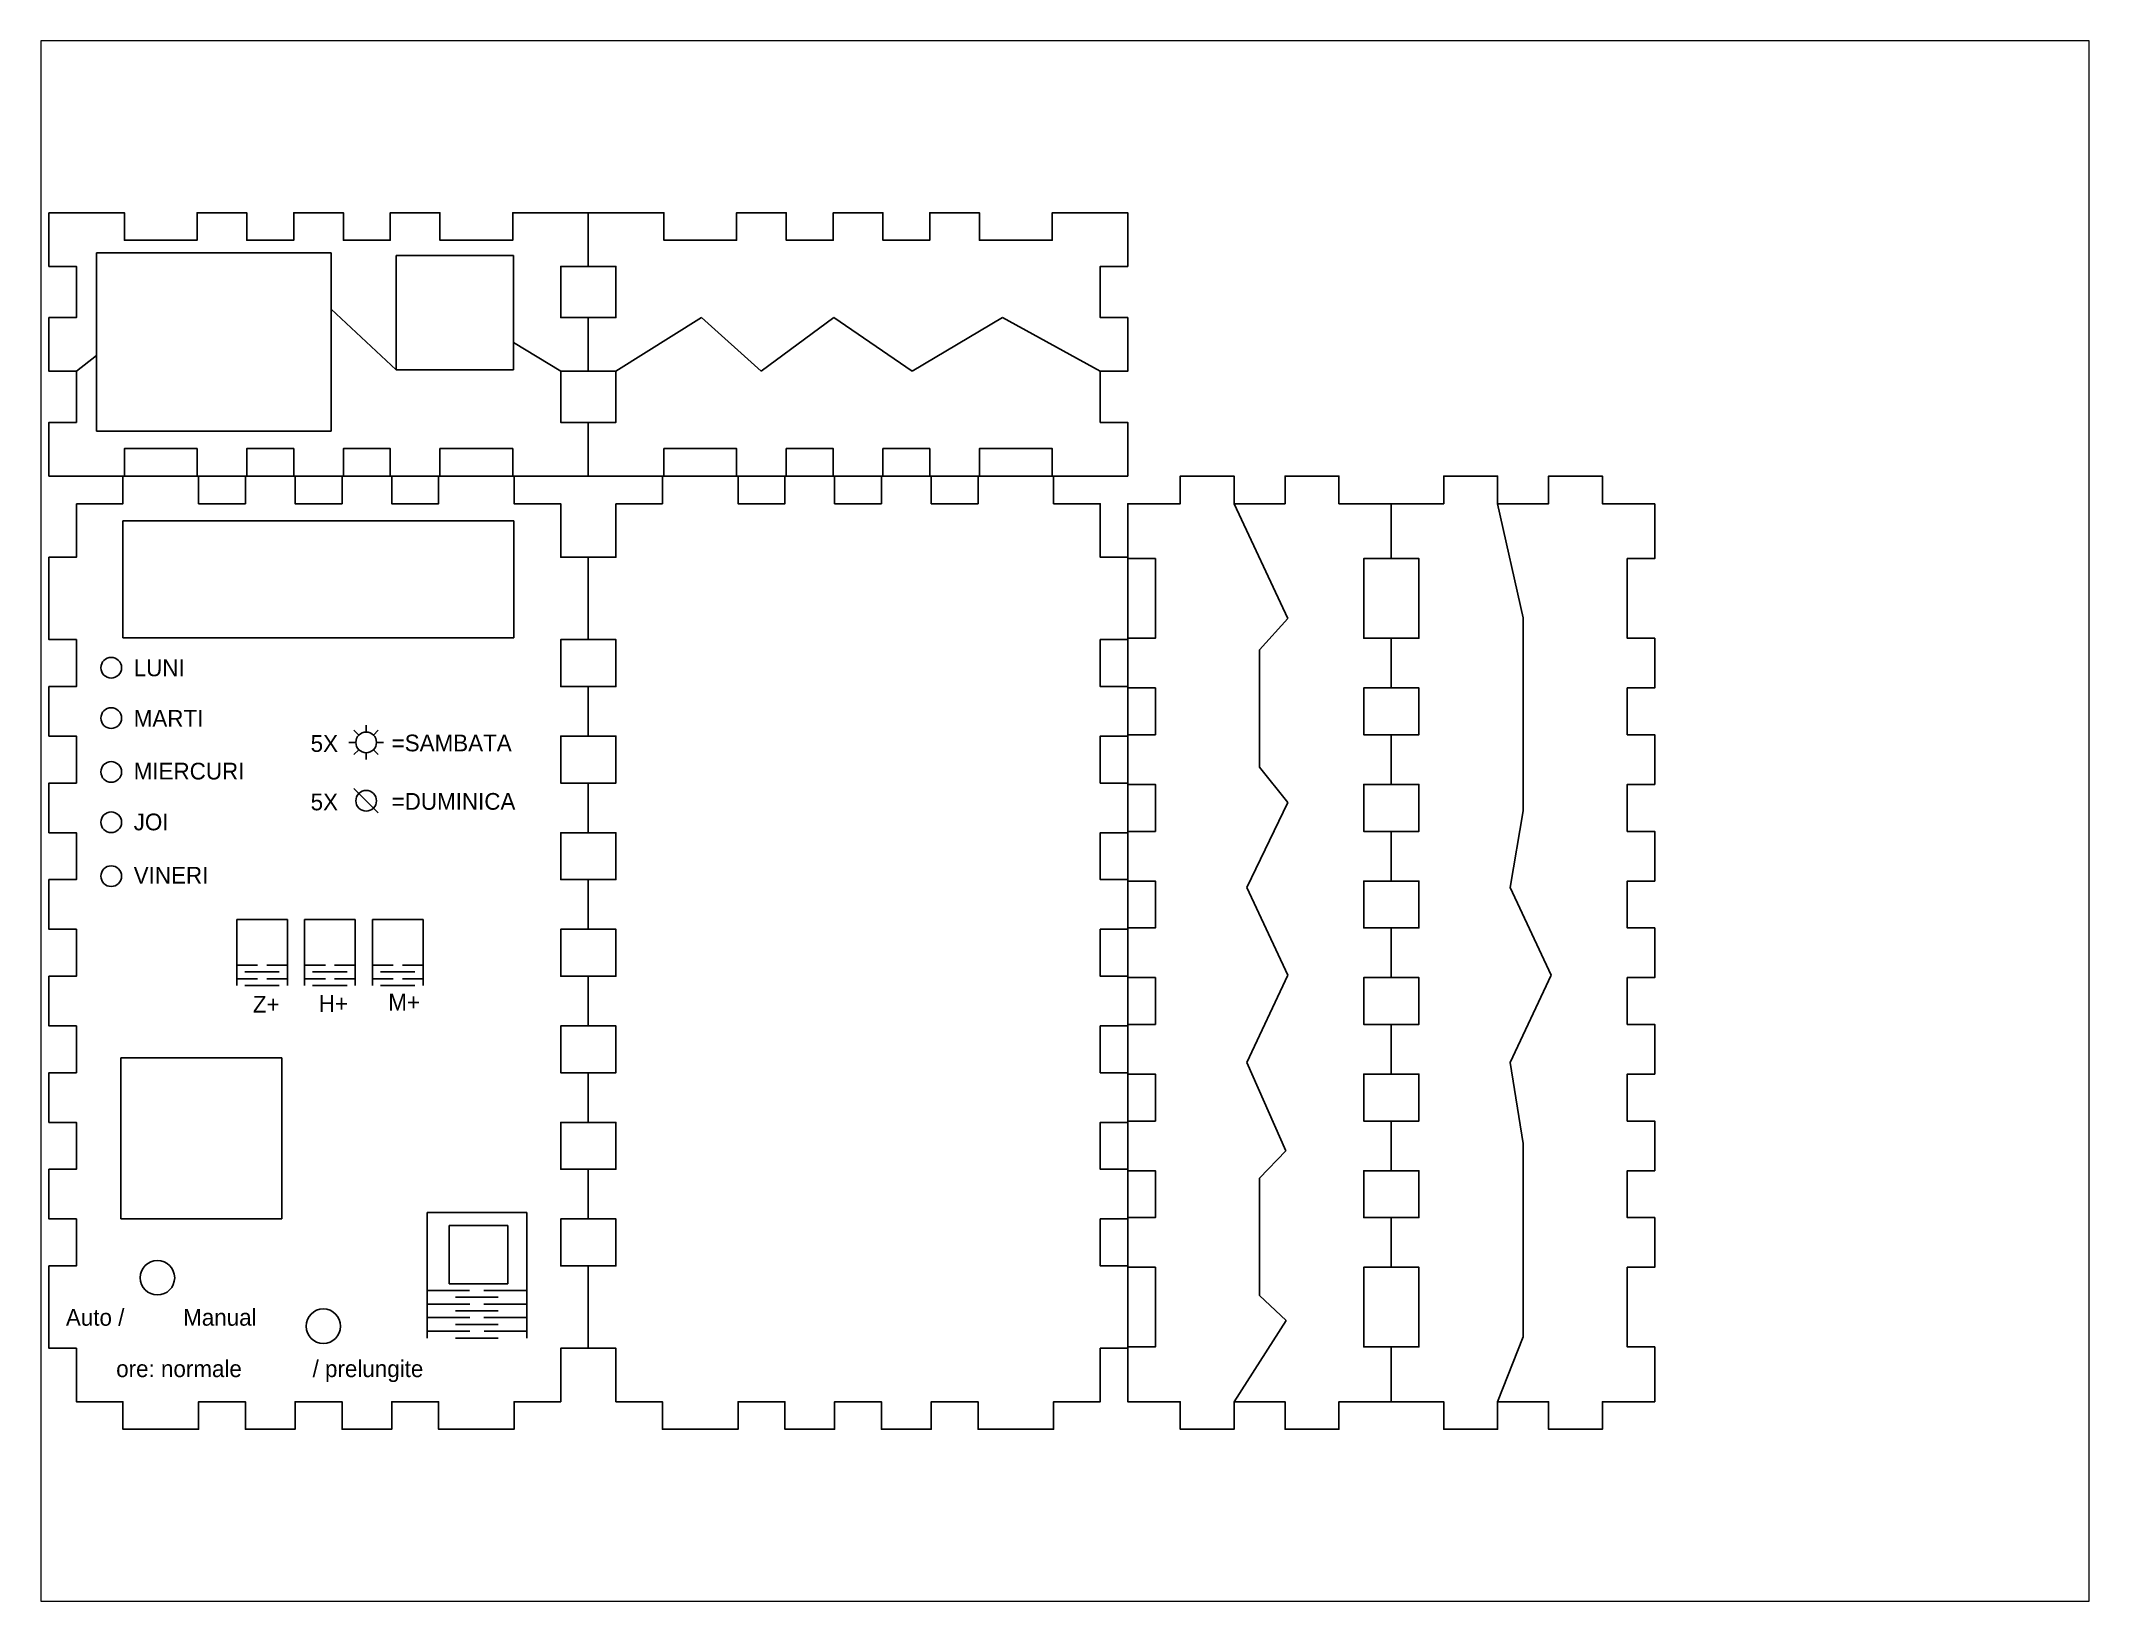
# Paper-space layout 'Layout1' of a CAD drawing. Header units: millimetres. Extents: x 1.05 to 9.45, y 0.8 to 7.2.
# The model-space entities are those that its viewports show. They can reach past a viewport. Long polylines and large blocks are cut down to what shows.
import ezdxf

# ---------------------------------------------------------------- set-up
doc = ezdxf.new("R2010")
doc.units = ezdxf.units.MM
doc.header["$MEASUREMENT"] = 0
doc.layers.get('0').update_dxf_attribs({"linetype": 'CONTINUOUS'})
for name, color, linetype in [('0___1', 7, 'CONTINUOUS'), ('DEFAULT', 7, 'CONTINUOUS'), ('LAYER_1', 7, 'CONTINUOUS')]:
    doc.layers.add(name, color=color, linetype=linetype)
picture_1 = doc.add_image_def('image1.png', size_in_pixel=(400, 400))
picture_2 = doc.add_image_def('image2.png', size_in_pixel=(512, 512))

# ---------------------------------------------------------------- blocks, each defined once
blk = doc.blocks.new('BLOCK_6')
at = {"layer": 'LAYER_1', "color": 7}
blk.add_lwpolyline([(10.35, 140.15), (17.1, 140.15), (17.1, 144.15), (28.05, 144.15), (28.05, 140.15), (34.85, 140.15), (34.85, 144.15), (42.05, 144.15), (42.05, 140.15), (48.85, 140.15), (48.85, 144.15), (56.05, 144.15), (56.05, 140.15), (62.85, 140.15), (62.85, 144.15), (73.8, 144.15), (73.8, 140.15), (80.55, 140.15), (80.55, 132.4), (84.55, 132.4), (84.55, 120.45), (80.55, 120.45), (80.55, 113.65), (84.55, 113.65), (84.55, 106.45), (80.55, 106.45), (80.55, 99.65), (84.55, 99.65), (84.55, 92.45), (80.55, 92.45), (80.55, 85.65), (84.55, 85.65), (84.55, 78.45), (80.55, 78.45), (80.55, 71.65), (84.55, 71.65), (84.55, 64.45), (80.55, 64.45), (80.55, 57.65), (84.55, 57.65), (84.55, 50.45), (80.55, 50.45), (80.55, 43.65), (84.55, 43.65), (84.55, 36.45), (80.55, 36.45), (80.55, 29.65), (84.55, 29.65), (84.55, 17.7), (80.55, 17.7), (80.55, 9.95), (73.8, 9.95), (73.8, 5.95), (62.85, 5.95), (62.85, 9.95), (56.05, 9.95), (56.05, 5.95), (48.85, 5.95), (48.85, 9.95), (42.05, 9.95), (42.05, 5.95), (34.85, 5.95), (34.85, 9.95), (28.05, 9.95), (28.05, 5.95), (17.1, 5.95), (17.1, 9.95), (10.35, 9.95), (10.35, 17.7), (6.35, 17.7), (6.35, 29.65), (10.35, 29.65), (10.35, 36.45), (6.35, 36.45), (6.35, 43.65), (10.35, 43.65), (10.35, 50.45), (6.35, 50.45), (6.35, 57.65), (10.35, 57.65), (10.35, 64.45), (6.35, 64.45), (6.35, 71.65), (10.35, 71.65), (10.35, 78.45), (6.35, 78.45), (6.35, 85.65), (10.35, 85.65), (10.35, 92.45), (6.35, 92.45), (6.35, 99.65), (10.35, 99.65), (10.35, 106.45), (6.35, 106.45), (6.35, 113.65), (10.35, 113.65), (10.35, 120.45), (6.35, 120.45), (6.35, 132.4), (10.35, 132.4), (10.35, 140.15)], dxfattribs=at)
blk = doc.blocks.new('BLOCK_7')
at = {"layer": 'LAYER_1', "color": 7}
blk.add_lwpolyline([(88.55, 140.15), (95.3, 140.15), (95.3, 144.15), (106.25, 144.15), (106.25, 140.15), (113.05, 140.15), (113.05, 144.15), (120.25, 144.15), (120.25, 140.15), (127.05, 140.15), (127.05, 144.15), (134.25, 144.15), (134.25, 140.15), (141.05, 140.15), (141.05, 144.15), (152, 144.15), (152, 140.15), (158.75, 140.15), (158.75, 132.4), (162.75, 132.4), (162.75, 120.45), (158.75, 120.45), (158.75, 113.65), (162.75, 113.65), (162.75, 106.45), (158.75, 106.45), (158.75, 99.65), (162.75, 99.65), (162.75, 92.45), (158.75, 92.45), (158.75, 85.65), (162.75, 85.65), (162.75, 78.45), (158.75, 78.45), (158.75, 71.65), (162.75, 71.65), (162.75, 64.45), (158.75, 64.45), (158.75, 57.65), (162.75, 57.65), (162.75, 50.45), (158.75, 50.45), (158.75, 43.65), (162.75, 43.65), (162.75, 36.45), (158.75, 36.45), (158.75, 29.65), (162.75, 29.65), (162.75, 17.7), (158.75, 17.7), (158.75, 9.95), (152, 9.95), (152, 5.95), (141.05, 5.95), (141.05, 9.95), (134.25, 9.95), (134.25, 5.95), (127.05, 5.95), (127.05, 9.95), (120.25, 9.95), (120.25, 5.95), (113.05, 5.95), (113.05, 9.95), (106.25, 9.95), (106.25, 5.95), (95.3, 5.95), (95.3, 9.95), (88.55, 9.95), (88.55, 17.7), (84.55, 17.7), (84.55, 29.65), (88.55, 29.65), (88.55, 36.45), (84.55, 36.45), (84.55, 43.65), (88.55, 43.65), (88.55, 50.45), (84.55, 50.45), (84.55, 57.65), (88.55, 57.65), (88.55, 64.45), (84.55, 64.45), (84.55, 71.65), (88.55, 71.65), (88.55, 78.45), (84.55, 78.45), (84.55, 85.65), (88.55, 85.65), (88.55, 92.45), (84.55, 92.45), (84.55, 99.65), (88.55, 99.65), (88.55, 106.45), (84.55, 106.45), (84.55, 113.65), (88.55, 113.65), (88.55, 120.45), (84.55, 120.45), (84.55, 132.4), (88.55, 132.4), (88.55, 140.15)], dxfattribs=at)
blk = doc.blocks.new('*U24')
blk.add_text('Auto /', height=2.427).set_placement((8.82, 20.97))
blk = doc.blocks.new('*U25')
blk.add_text('ore: normale', height=2.4272).set_placement((16.11, 13.52))
blk = doc.blocks.new('*U28')
blk.add_text('Manual', height=2.427).set_placement((25.82, 20.97))
blk = doc.blocks.new('*U29')
blk.add_text('/ prelungite', height=2.4272).set_placement((44.58, 13.52))
blk = doc.blocks.new('*U31')
at = {"layer": '0___1'}
blk.add_text('LUNI', height=2.427, dxfattribs=at).set_placement((21.55, 65.84))
blk = doc.blocks.new('*U32')
blk.add_text('MARTI', height=2.427).set_placement((21.55, 58.52))
blk = doc.blocks.new('*U33')
blk.add_text('MIERCURI', height=2.427).set_placement((21.55, 50.87))
blk = doc.blocks.new('*U34')
blk.add_text('JOI', height=2.427).set_placement((21.55, 43.5))
blk = doc.blocks.new('*U35')
blk.add_text('VINERI', height=2.427).set_placement((21.55, 35.77))
blk = doc.blocks.new('BLOCK_3')
at = {"layer": 'LAYER_1', "color": 7}
blk.add_lwpolyline([(84.55, 182.35), (95.5, 182.35), (95.5, 178.35), (106.05, 178.35), (106.05, 182.35), (113.25, 182.35), (113.25, 178.35), (120.05, 178.35), (120.05, 182.35), (127.25, 182.35), (127.25, 178.35), (134.05, 178.35), (134.05, 182.35), (141.25, 182.35), (141.25, 178.35), (151.8, 178.35), (151.8, 182.35), (162.75, 182.35), (162.75, 174.55), (158.75, 174.55), (158.75, 167.15), (162.75, 167.15), (162.75, 159.35), (158.75, 159.35), (158.75, 151.95), (162.75, 151.95), (162.75, 144.15), (151.8, 144.15), (151.8, 148.15), (141.25, 148.15), (141.25, 144.15), (134.05, 144.15), (134.05, 148.15), (127.25, 148.15), (127.25, 144.15), (120.05, 144.15), (120.05, 148.15), (113.25, 148.15), (113.25, 144.15), (106.05, 144.15), (106.05, 148.15), (95.5, 148.15), (95.5, 144.15), (84.55, 144.15), (84.55, 151.95), (88.55, 151.95), (88.55, 159.35), (84.55, 159.35), (84.55, 167.15), (88.55, 167.15), (88.55, 174.55), (84.55, 174.55), (84.55, 182.35)], dxfattribs=at)
blk = doc.blocks.new('BLOCK_2')
at = {"layer": 'LAYER_1', "color": 7}
blk.add_lwpolyline([(6.35, 182.35), (17.3, 182.35), (17.3, 178.35), (27.85, 178.35), (27.85, 182.35), (35.05, 182.35), (35.05, 178.35), (41.85, 178.35), (41.85, 182.35), (49.05, 182.35), (49.05, 178.35), (55.85, 178.35), (55.85, 182.35), (63.05, 182.35), (63.05, 178.35), (73.6, 178.35), (73.6, 182.35), (84.55, 182.35), (84.55, 174.55), (80.55, 174.55), (80.55, 167.15), (84.55, 167.15), (84.55, 159.35), (80.55, 159.35), (80.55, 151.95), (84.55, 151.95), (84.55, 144.15), (73.6, 144.15), (73.6, 148.15), (63.05, 148.15), (63.05, 144.15), (55.85, 144.15), (55.85, 148.15), (49.05, 148.15), (49.05, 144.15), (41.85, 144.15), (41.85, 148.15), (35.05, 148.15), (35.05, 144.15), (27.85, 144.15), (27.85, 148.15), (17.3, 148.15), (17.3, 144.15), (6.35, 144.15), (6.35, 151.95), (10.35, 151.95), (10.35, 159.35), (6.35, 159.35), (6.35, 167.15), (10.35, 167.15), (10.35, 174.55), (6.35, 174.55), (6.35, 182.35)], dxfattribs=at)
blk = doc.blocks.new('BLOCK_4')
at = {"layer": 'LAYER_1', "color": 7}
blk.add_lwpolyline([(166.75, 182.35), (174.7, 182.35), (174.7, 178.35), (186.25, 178.35), (186.25, 182.35), (193.45, 182.35), (193.45, 178.35), (200.25, 178.35), (200.25, 182.35), (207.45, 182.35), (207.45, 178.35), (214.25, 178.35), (214.25, 182.35), (221.45, 182.35), (221.45, 178.35), (228.25, 178.35), (228.25, 182.35), (235.45, 182.35), (235.45, 178.35), (242.25, 178.35), (242.25, 182.35), (249.45, 182.35), (249.45, 178.35), (256.25, 178.35), (256.25, 182.35), (263.45, 182.35), (263.45, 178.35), (270.25, 178.35), (270.25, 182.35), (277.45, 182.35), (277.45, 178.35), (289, 178.35), (289, 182.35), (296.95, 182.35), (296.95, 174.75), (300.95, 174.75), (300.95, 166.95), (296.95, 166.95), (296.95, 159.55), (300.95, 159.55), (300.95, 151.75), (296.95, 151.75), (296.95, 144.15), (289, 144.15), (289, 148.15), (277.45, 148.15), (277.45, 144.15), (270.25, 144.15), (270.25, 148.15), (263.45, 148.15), (263.45, 144.15), (256.25, 144.15), (256.25, 148.15), (249.45, 148.15), (249.45, 144.15), (242.25, 144.15), (242.25, 148.15), (235.45, 148.15), (235.45, 144.15), (228.25, 144.15), (228.25, 148.15), (221.45, 148.15), (221.45, 144.15), (214.25, 144.15), (214.25, 148.15), (207.45, 148.15), (207.45, 144.15), (200.25, 144.15), (200.25, 148.15), (193.45, 148.15), (193.45, 144.15), (186.25, 144.15), (186.25, 148.15), (174.7, 148.15), (174.7, 144.15), (166.75, 144.15), (166.75, 151.75), (162.75, 151.75), (162.75, 159.55), (166.75, 159.55), (166.75, 166.95), (162.75, 166.95), (162.75, 174.75), (166.75, 174.75), (166.75, 182.35)], dxfattribs=at)
blk = doc.blocks.new('BLOCK_5')
at = {"layer": 'LAYER_1', "color": 7}
blk.add_lwpolyline([(166.75, 144.15), (174.7, 144.15), (174.7, 140.15), (186.25, 140.15), (186.25, 144.15), (193.45, 144.15), (193.45, 140.15), (200.25, 140.15), (200.25, 144.15), (207.45, 144.15), (207.45, 140.15), (214.25, 140.15), (214.25, 144.15), (221.45, 144.15), (221.45, 140.15), (228.25, 140.15), (228.25, 144.15), (235.45, 144.15), (235.45, 140.15), (242.25, 140.15), (242.25, 144.15), (249.45, 144.15), (249.45, 140.15), (256.25, 140.15), (256.25, 144.15), (263.45, 144.15), (263.45, 140.15), (270.25, 140.15), (270.25, 144.15), (277.45, 144.15), (277.45, 140.15), (289, 140.15), (289, 144.15), (296.95, 144.15), (296.95, 136.55), (300.95, 136.55), (300.95, 128.75), (296.95, 128.75), (296.95, 121.35), (300.95, 121.35), (300.95, 113.55), (296.95, 113.55), (296.95, 105.95), (289, 105.95), (289, 109.95), (277.45, 109.95), (277.45, 105.95), (270.25, 105.95), (270.25, 109.95), (263.45, 109.95), (263.45, 105.95), (256.25, 105.95), (256.25, 109.95), (249.45, 109.95), (249.45, 105.95), (242.25, 105.95), (242.25, 109.95), (235.45, 109.95), (235.45, 105.95), (228.25, 105.95), (228.25, 109.95), (221.45, 109.95), (221.45, 105.95), (214.25, 105.95), (214.25, 109.95), (207.45, 109.95), (207.45, 105.95), (200.25, 105.95), (200.25, 109.95), (193.45, 109.95), (193.45, 105.95), (186.25, 105.95), (186.25, 109.95), (174.7, 109.95), (174.7, 105.95), (166.75, 105.95), (166.75, 113.55), (162.75, 113.55), (162.75, 121.35), (166.75, 121.35), (166.75, 128.75), (162.75, 128.75), (162.75, 136.55), (166.75, 136.55), (166.75, 144.15)], dxfattribs=at)
blk = doc.blocks.new('*U42')
blk.add_text('5X', height=2.427).set_placement((45.63, 57.66))
blk = doc.blocks.new('*U43')
blk.add_text('=SAMBATA', height=2.427).set_placement((57.37, 57.74))
blk = doc.blocks.new('*U44')
blk.add_text('5X', height=2.427).set_placement((45.63, 49.19))
blk = doc.blocks.new('*U45')
blk.add_text('=DUMINICA', height=2.427).set_placement((57.37, 49.27))
blk = doc.blocks.new('*U46')
blk.add_text('Z+', height=2.427).set_placement((33.53, 85.65))
blk = doc.blocks.new('*U47')
blk.add_text('H+', height=2.427).set_placement((44.36, 85.65))
blk = doc.blocks.new('*U48')
blk.add_text('M+', height=2.427).set_placement((54.95, 85.65))

msp = doc.modelspace()

# ---------------------------------------------------------------- linework, layer by layer
for p, q in [((47.28, 176.51), (13.28, 176.51)), ((13.28, 176.51), (13.28, 150.66)), ((47.28, 150.66), (47.28, 176.51)), ((56.68, 173.66), (56.68, 176.16)), ((73.7, 176.16), (56.68, 176.16)), ((73.7, 173.66), (73.7, 176.16)), ((56.68, 173.66), (56.68, 165.55)), ((73.7, 165.55), (73.7, 173.66)), ((47.28, 168.34), (56.68, 159.55)), ((56.68, 159.55), (47.28, 168.34)), ((47.28, 168.34), (47.28, 150.66)), ((88.55, 159.35), (100.94, 167.15)), ((100.94, 167.15), (109.6, 159.35)), ((109.6, 159.35), (120.16, 167.15)), ((120.16, 167.15), (131.51, 159.35)), ((131.51, 159.35), (144.58, 167.15)), ((144.58, 167.15), (158.75, 159.35)), ((56.68, 165.55), (56.68, 163.55)), ((56.68, 163.55), (56.68, 159.55)), ((73.7, 165.55), (73.7, 163.55)), ((73.7, 163.55), (73.7, 159.55)), ((80.55, 159.35), (73.7, 163.55)), ((80.55, 159.35), (73.7, 163.55)), ((73.7, 163.55), (73.7, 159.55)), ((10.35, 159.35), (13.28, 161.65)), ((13.28, 161.65), (10.35, 159.35)), ((13.28, 150.66), (13.28, 161.65)), ((10.35, 159.35), (10.35, 151.95)), ((73.7, 159.55), (56.68, 159.55)), ((73.7, 159.55), (56.68, 159.55)), ((80.55, 151.95), (80.55, 159.35)), ((10.35, 151.95), (6.35, 151.95)), ((6.35, 151.95), (6.35, 144.15)), ((84.55, 151.95), (80.55, 151.95)), ((84.55, 144.15), (84.55, 151.95)), ((13.28, 150.66), (47.28, 150.66)), ((47.28, 150.66), (13.28, 150.66)), ((17.3, 144.15), (17.3, 148.15)), ((17.3, 148.15), (27.85, 148.15)), ((27.85, 148.15), (27.85, 144.15)), ((35.05, 144.15), (35.05, 148.15)), ((35.05, 148.15), (41.85, 148.15)), ((41.85, 148.15), (41.85, 144.15)), ((49.05, 144.15), (49.05, 148.15)), ((49.05, 148.15), (55.85, 148.15)), ((55.85, 148.15), (55.85, 144.15)), ((63.05, 144.15), (63.05, 148.15)), ((63.05, 148.15), (73.6, 148.15)), ((73.6, 148.15), (73.6, 144.15)), ((6.35, 144.15), (17.3, 144.15)), ((27.85, 144.15), (35.05, 144.15)), ((41.85, 144.15), (49.05, 144.15)), ((55.85, 144.15), (63.05, 144.15)), ((73.6, 144.15), (84.55, 144.15)), ((185.94, 123.53), (178.15, 140.15)), ((216.35, 140.15), (220.05, 123.62)), ((34.85, 137.69), (17.1, 137.69)), ((17.1, 137.69), (17.1, 120.69)), ((34.85, 137.69), (73.77, 137.69)), ((73.77, 120.69), (73.77, 137.69)), ((185.94, 123.53), (181.85, 118.96)), ((220.05, 123.62), (220.05, 95.62)), ((17.1, 120.69), (34.85, 120.69)), ((73.77, 120.69), (34.85, 120.69)), ((181.85, 118.96), (181.85, 101.96)), ((51.29, 106.61), (50.58, 107.32)), ((52.35, 107.05), (52.35, 108.05)), ((53.41, 106.61), (54.11, 107.32)), ((50.85, 105.55), (49.85, 105.55)), ((51.29, 104.49), (50.58, 103.78)), ((52.35, 104.05), (52.35, 103.05)), ((53.41, 104.49), (54.11, 103.78)), ((54.11, 103.78), (53.41, 104.49)), ((53.85, 105.55), (54.85, 105.55)), ((185.94, 96.85), (181.85, 101.96)), ((54.11, 95.31), (50.58, 98.85)), ((52.35, 97.08), (54.11, 95.31)), ((179.99, 84.53), (185.94, 96.85)), ((220.05, 95.62), (218.19, 84.53)), ((185.94, 71.82), (179.99, 84.53)), ((224.14, 71.82), (218.19, 84.53)), ((33.59, 76.89), (33.59, 79.89)), ((33.59, 79.89), (40.93, 79.89)), ((40.93, 76.89), (40.93, 79.89)), ((43.43, 76.89), (43.43, 79.89)), ((43.43, 79.89), (50.77, 79.89)), ((50.77, 76.89), (50.77, 79.89)), ((53.27, 76.89), (53.27, 79.89)), ((53.27, 79.89), (60.61, 79.89)), ((60.61, 76.89), (60.61, 79.89)), ((33.59, 70.29), (33.59, 76.89)), ((33.59, 76.89), (33.59, 76.89)), ((40.93, 70.79), (40.93, 76.89)), ((43.43, 70.29), (43.43, 76.89)), ((43.43, 76.89), (43.43, 76.89)), ((50.77, 70.79), (50.77, 76.89)), ((53.27, 70.29), (53.27, 76.89)), ((53.27, 76.89), (53.27, 76.89)), ((60.61, 70.79), (60.61, 76.89)), ((33.59, 73.25), (36.59, 73.25)), ((33.59, 71.28), (36.59, 71.28)), ((34.74, 72.27), (39.74, 72.27)), ((37.93, 73.25), (40.93, 73.25)), ((37.93, 71.28), (40.93, 71.28)), ((43.43, 73.25), (46.43, 73.25)), ((43.43, 71.28), (46.43, 71.28)), ((44.58, 72.27), (49.58, 72.27)), ((47.76, 73.25), (50.77, 73.25)), ((47.76, 71.28), (50.77, 71.28)), ((53.27, 73.25), (56.27, 73.25)), ((53.27, 71.28), (56.27, 71.28)), ((54.42, 72.27), (59.42, 72.27)), ((57.6, 73.25), (60.61, 73.25)), ((57.6, 71.28), (60.61, 71.28)), ((179.99, 59.15), (185.94, 71.82)), ((218.19, 59.15), (224.14, 71.82)), ((34.74, 70.29), (39.74, 70.29)), ((40.93, 70.79), (40.93, 70.29)), ((44.58, 70.29), (49.58, 70.29)), ((50.77, 70.79), (50.77, 70.29)), ((54.42, 70.29), (59.42, 70.29)), ((60.61, 70.79), (60.61, 70.29)), ((185.65, 46.34), (179.99, 59.15)), ((218.19, 59.15), (220.05, 47.37)), ((185.65, 46.34), (181.85, 42.35)), ((220.05, 47.37), (220.05, 19.37)), ((181.85, 42.35), (181.85, 25.35)), ((61.17, 34.18), (61.17, 37.38)), ((61.17, 37.38), (75.62, 37.38)), ((75.62, 37.38), (75.62, 34.18)), ((61.17, 32.18), (61.17, 34.18)), ((75.62, 32.18), (75.62, 34.18)), ((61.17, 19.18), (61.17, 32.18)), ((75.62, 20.17), (75.62, 32.18)), ((185.69, 21.75), (181.85, 25.35)), ((178.15, 9.95), (185.69, 21.75)), ((75.62, 20.17), (75.62, 19.18)), ((220.05, 19.37), (216.35, 9.95))]:
    msp.add_line(p, q)
for centre, radius in [((15.39, 116.37), 1.5), ((15.39, 109.07), 1.5), ((52.35, 105.55), 1.5), ((15.39, 101.26), 1.5), ((52.35, 97.08), 1.5), ((15.39, 93.96), 1.5), ((15.39, 86.15), 1.5), ((22.09, 27.93), 2.5), ((46.14, 20.9), 2.5)]:
    msp.add_circle(centre, radius)
at = {"layer": 'DEFAULT'}
for points in [[(67.36, 24.11), (61.17, 24.11)], [(67.36, 24.11), (61.17, 24.11)], [(67.35, 26.08), (61.18, 26.08)], [(67.35, 26.08), (61.18, 26.08)], [(65.29, 25.1), (68.38, 25.1)], [(71.48, 25.1), (68.38, 25.1)], [(75.59, 26.08), (69.41, 26.08)], [(75.59, 26.08), (69.41, 26.08)], [(75.61, 24.11), (69.42, 24.11)], [(75.61, 24.11), (69.42, 24.11)], [(67.36, 22.14), (61.17, 22.14)], [(67.36, 22.14), (61.17, 22.14)], [(65.3, 23.13), (68.39, 23.13)], [(65.3, 21.16), (68.39, 21.16)], [(71.49, 23.13), (68.39, 23.13)], [(71.49, 21.16), (68.39, 21.16)], [(75.62, 22.14), (69.42, 22.14)], [(75.62, 22.14), (69.42, 22.14)], [(67.36, 20.17), (61.17, 20.17)], [(67.36, 20.17), (61.17, 20.17)], [(65.3, 19.18), (68.39, 19.18)], [(71.49, 19.18), (68.39, 19.18)], [(75.62, 20.17), (69.43, 20.17)], [(75.62, 20.17), (69.43, 20.17)]]:
    msp.add_lwpolyline(points, dxfattribs=at)

# ---------------------------------------------------------------- block references
for name, p in [('*U31', (-2.9, 49.3)), ('*U32', (-2.9, 49.3)), ('*U42', (-1.33, 46.51)), ('*U43', (-1.33, 46.51)), ('*U33', (-2.9, 49.3)), ('*U44', (-1.33, 46.51)), ('*U45', (-1.33, 46.51)), ('*U34', (-2.9, 49.3)), ('*U35', (-2.9, 49.3)), ('*U46', (2.39, -19.29)), ('*U47', (1.12, -19.17)), ('*U48', (0.6, -18.98)), ('*U24', (0, 0)), ('*U28', (0, 0)), ('*U25', (0, 0)), ('*U29', (0, 0))]:
    msp.add_blockref(name, p)
at = {"layer": 'LAYER_1'}
for name in ['BLOCK_2', 'BLOCK_3', 'BLOCK_6', 'BLOCK_7']:
    msp.add_blockref(name, (0, 0), dxfattribs=at)
at = {"layer": 'LAYER_1', "rotation": 270}
for name in ['BLOCK_5', 'BLOCK_4']:
    msp.add_blockref(name, (56.8, 306.9), dxfattribs=at)

# ---------------------------------------------------------------- pictures from other files: only their frames are drawn
image = msp.add_image(picture_1, insert=(16.78, 36.45), size_in_units=(23.34, 23.34))
image.dxf.flags = 7
image = msp.add_image(picture_2, insert=(64.4, 27.03), size_in_units=(8.47, 8.47))
image.dxf.flags = 7

psp = doc.layouts.get("Layout1")

# ---------------------------------------------------------------- viewports
at = {"layer": '0', "view_target_point": (153.35, 94.35)}
psp.add_viewport(center=(5.25, 4), size=(8.4, 6.4), view_center_point=(0.3, -0.2), view_height=226.197091, dxfattribs=at)

doc.saveas('drawing.dxf')
